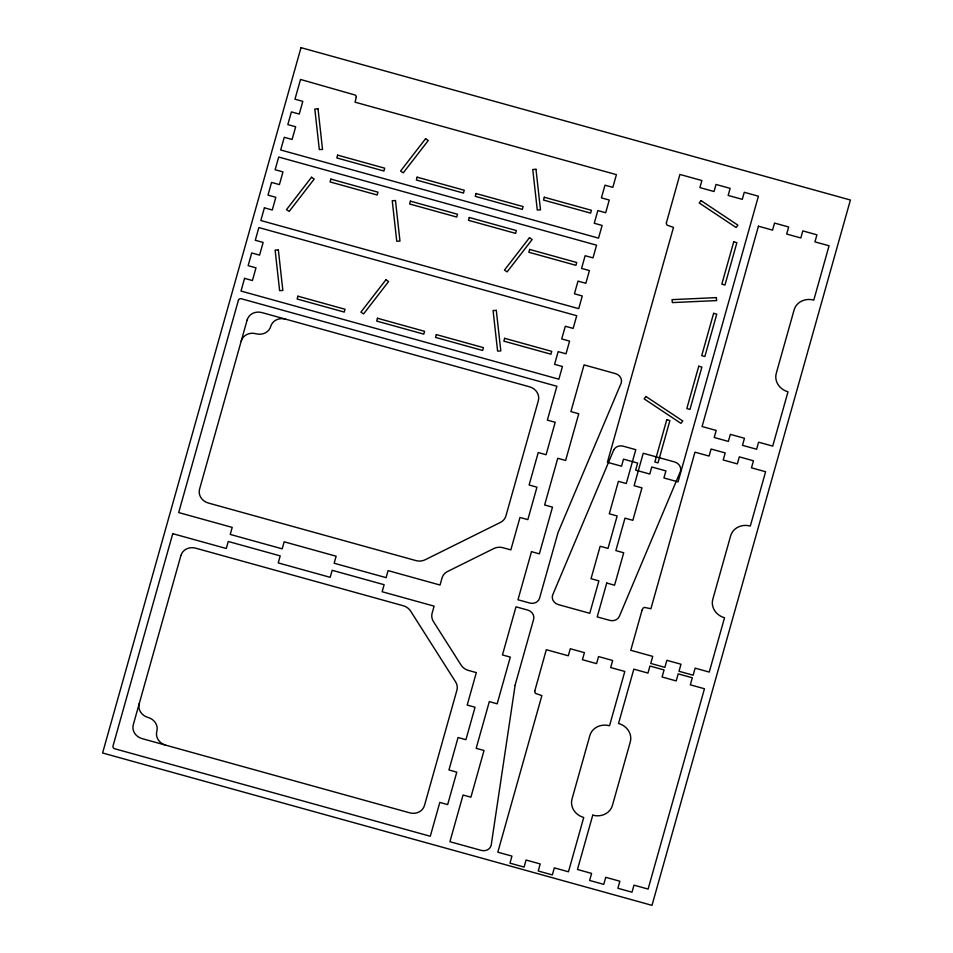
<?xml version="1.0" encoding="UTF-8"?>
<svg xmlns="http://www.w3.org/2000/svg" width="953" height="953" viewBox="0 0 953 953"><rect width="100%" height="100%" fill="white"/><g stroke="black" fill="none" stroke-linecap="round" stroke-linejoin="round"><path stroke-width="1.43" d="M165.619 745.139A12.222 10.995 14.6 0 1 156.828 731.296A12.222 10.983 14.6 0 0 148.037 717.454A12.222 10.995 14.6 0 1 139.233 703.612M285.471 319.112A12.222 10.995 14.6 0 0 270.723 326.426A12.222 10.983 14.6 0 1 255.976 333.753A12.222 10.995 14.6 0 0 241.216 341.067M356.291 97.158L355.052 102.174L616.412 174.649L612.839 187.348L604.988 185.18L601.414 197.867L609.265 200.047L605.691 212.745L597.841 210.565L594.267 223.264L602.117 225.444L598.544 238.131L280.682 149.99L284.256 137.292L292.106 139.46L295.668 126.773L287.83 124.593L291.392 111.894L299.242 114.074L302.816 101.375L294.965 99.195L300.529 79.456L355.35 95.097A3.05 2.74 14.6 0 1 356.172 96.408L356.291 97.158M534.776 691.008L534.883 692.14A3.05 2.74 14.6 0 0 535.705 693.45L541.876 695.607L497.823 852.185L511.952 856.104L509.962 863.156L524.09 867.075L526.08 860.023L540.208 863.942L538.219 870.994L552.347 874.914L554.336 867.861L568.464 871.781L583.736 817.471A16.284 14.652 14.6 0 1 572.014 799.007L589.871 735.525A16.284 14.652 14.6 0 1 609.527 725.769L624.811 671.46L610.682 667.541L612.672 660.489L598.544 656.569L596.554 663.622L582.426 659.702L584.415 652.65L570.287 648.731L568.298 655.783L546.319 649.696L534.776 691.008M666.385 222.823L666.492 223.943A3.05 2.74 14.6 0 0 667.326 225.253L673.485 227.41L607.406 462.288L621.535 466.208L623.524 459.155L637.652 463.075L635.663 470.127L649.791 474.046L651.781 466.994L665.909 470.901L663.919 477.965L678.048 481.873L758.409 196.211L744.281 192.292L742.292 199.344L728.163 195.436L730.153 188.372L716.025 184.465L714.035 191.517L699.907 187.598L701.896 180.546L679.918 174.447L666.385 222.823M515.108 685.326L491.14 845.537A8.148 7.326 14.6 0 1 481.313 850.41L449.911 841.702L463.051 795.016L470.901 797.184L484.029 750.499L476.178 748.319L489.318 701.622L497.168 703.802L510.308 657.105L502.457 654.937L515.99 606.823L527.759 610.087A8.148 7.326 14.6 0 1 533.62 619.319L515.287 684.516A8.148 7.326 14.6 0 0 515.108 685.326M301.005 47.65L102.59 752.989L651.995 905.35L850.41 200.011L301.005 47.65M172.755 533.668L113.014 745.996A2.442 2.204 14.6 0 0 114.777 748.772L430.291 836.269L439.809 802.414L447.66 804.582L456.797 772.144L448.946 769.964L458.071 737.515L465.922 739.695L475.047 707.245L467.196 705.077L476.321 672.627L468.531 670.459A12.222 10.995 14.6 0 1 461.073 665.063L433.472 621.606A12.222 10.995 14.6 0 1 432.126 613.172L434.103 606.144L382.153 591.742L384.13 584.713L332.168 570.299L330.191 577.327L278.24 562.913L280.206 555.885L228.255 541.483L226.278 548.511L172.755 533.668M238.417 300.219L178.688 512.559L232.21 527.402L230.233 534.43L282.195 548.833L284.173 541.804L336.135 556.218L334.158 563.247L386.108 577.649L388.085 570.621L440.048 585.035L442.025 578.006A12.222 10.995 14.6 0 1 447.576 571.478L493.857 548.523A12.222 10.995 14.6 0 1 503.053 547.737L510.844 549.893L519.981 517.455L527.819 519.623L536.956 487.186L529.106 485.006L538.231 452.556L546.081 454.736L555.206 422.286L547.356 420.118L556.886 386.263L241.371 298.765A2.442 2.204 14.6 0 0 238.417 300.219M244.564 278.359L241.002 291.058L558.863 379.199L562.437 366.512L554.586 364.332L558.16 351.633L566.011 353.813L569.584 341.114L561.734 338.934L565.308 326.248L573.146 328.416L576.72 315.717L258.859 227.576L255.285 240.263L263.135 242.443L259.561 255.142L251.711 252.962L248.137 265.661L255.988 267.841L252.414 280.539L244.564 278.359M264.41 207.825L260.836 220.524L578.709 308.665L582.283 295.978L574.433 293.798L578.006 281.099L585.845 283.279L589.419 270.581L581.568 268.401L585.142 255.714L592.992 257.882L596.566 245.183L278.693 157.042L275.131 169.729L282.97 171.909L279.408 184.608L271.557 182.428L267.984 195.127L275.834 197.307L272.26 210.005L264.41 207.825M180.903 555.492L133.277 724.768A12.222 10.983 14.6 0 0 142.08 738.611L409.719 812.838A12.222 10.995 14.6 0 0 424.466 805.523L456.892 690.246A12.21 10.983 14.6 0 0 455.546 681.812L410.648 611.135A12.21 10.983 14.6 0 0 403.19 605.727L195.651 548.166A12.222 10.995 14.6 0 0 180.903 555.492M247.172 319.898L199.558 489.187A12.222 10.995 14.6 0 0 208.35 503.029L415.889 560.578A12.21 10.983 14.6 0 0 425.086 559.792L500.373 522.447A12.21 10.983 14.6 0 0 505.924 515.93L538.35 400.653A12.222 10.995 14.6 0 0 529.558 386.811L261.92 312.584A12.222 10.983 14.6 0 0 247.172 319.898M297.932 296.192L297.133 299.016L344.224 312.072L345.022 309.26L297.932 296.192M330.87 179.104L330.072 181.928L377.162 194.996L377.96 192.172L330.87 179.104M337.612 155.125L336.826 157.948L383.916 171.004L384.702 168.193L337.612 155.125M377.483 318.254L376.685 321.078L423.775 334.134L424.573 331.31L377.483 318.254M410.421 201.166L409.623 203.99L456.713 217.046L457.511 214.234L410.421 201.166M417.164 177.187L416.366 180.01L463.456 193.066L464.254 190.243L417.164 177.187M436.343 334.586L435.545 337.398L482.647 350.466L483.433 347.642L436.343 334.586M469.281 217.498L468.483 220.31L515.585 233.378L516.371 230.555L469.281 217.498M476.024 193.519L475.237 196.33L522.327 209.398L523.114 206.575L476.024 193.519M504.637 338.315L503.839 341.138L550.929 354.194L551.727 351.371L504.637 338.315M529.642 249.436L528.844 252.259L575.934 265.315L576.732 262.504L529.642 249.436M544.318 197.247L543.532 200.07L590.622 213.127L591.408 210.303L544.318 197.247M531.5 551.668L517.967 599.771L529.737 603.035A8.148 7.326 14.6 0 0 539.577 598.162L557.922 532.965A8.148 7.326 14.6 0 1 558.196 532.179L621.296 382.832A8.148 7.326 14.6 0 0 615.435 373.6L584.046 364.892L570.907 411.589L578.757 413.769L565.617 460.454L557.767 458.286L544.639 504.971L552.49 507.151L539.35 553.848L531.5 551.668M613.613 450.269L552.502 595.375A8.148 7.326 14.6 0 0 558.363 604.607L589.764 613.303L598.889 580.865L591.039 578.685L600.164 546.236L608.014 548.416L617.139 515.966L609.289 513.798L618.414 481.348L626.264 483.528L635.794 449.673L623.179 446.171A8.148 7.326 14.6 0 0 613.613 450.269M606.739 583.033L597.209 616.901L609.825 620.391A8.148 7.326 14.6 0 0 619.379 616.293L680.502 471.187A8.148 7.326 14.6 0 0 674.641 461.967L643.239 453.259L634.114 485.696L641.965 487.876L632.84 520.326L624.989 518.146L615.864 550.596L623.715 552.764L614.578 585.213L606.739 583.033M666.778 419.677L654.878 462.002L658.011 462.872L669.911 420.547L666.778 419.677M698.74 366.226L686.827 408.551L689.972 409.421L701.873 367.096L698.74 366.226M713.618 313.323L701.718 355.648L704.851 356.517L716.751 314.192L713.618 313.323M733.727 241.836L721.826 284.161L724.959 285.03L736.872 242.705L733.727 241.836M642.072 610.099L630.767 650.303L652.734 656.391L650.756 663.443L664.884 667.362L666.862 660.31L680.99 664.229L679.012 671.281L693.141 675.2L695.118 668.148L709.246 672.068L724.53 617.758A16.284 14.652 14.6 0 1 712.796 599.294L730.653 535.812A16.284 14.652 14.6 0 1 750.321 526.056L765.604 471.747L751.476 467.828L753.454 460.775L739.325 456.856L737.348 463.908L723.22 459.989L725.197 452.937L711.069 449.018L709.092 456.082L694.963 452.163L650.911 608.741L644.526 607.418A3.05 2.74 14.6 0 0 643.132 608.109L642.072 610.099M592.754 815.16L577.47 869.481L591.599 873.401L589.621 880.453L603.749 884.372L605.727 877.308L619.855 881.227L617.878 888.279L632.006 892.199L633.983 885.146L648.111 889.066L704.458 688.745L690.329 684.826L692.319 677.774L678.191 673.866L676.213 680.918L662.085 676.999L664.062 669.947L649.934 666.028L647.957 673.08L633.828 669.161L618.545 723.47A16.284 14.652 14.6 0 1 630.278 741.934L612.422 805.416A16.284 14.652 14.6 0 1 592.754 815.16M758.433 226.206L702.075 426.527L716.203 430.446L714.226 437.498L728.354 441.418L730.332 434.354L744.46 438.273L742.482 445.325L756.611 449.244L758.588 442.192L772.716 446.111L788 391.802A16.284 14.652 14.6 0 1 776.266 373.338L794.123 309.856A16.284 14.652 14.6 0 1 813.791 300.112L829.062 245.791L814.946 241.871L816.924 234.819L802.795 230.9L800.818 237.964L786.69 234.045L788.667 226.993L774.539 223.073L772.561 230.126L758.433 226.206M311.524 177.27L286.508 209.636L289.188 211.411L314.204 179.057L311.524 177.27M425.598 138.709L400.582 171.063L403.262 172.85L428.278 140.484L425.598 138.709M385.917 279.777L360.901 312.131L363.569 313.918L388.598 281.552L385.917 279.777M529.487 237.714L504.471 270.08L507.139 271.855L532.167 239.501L529.487 237.714M701.051 200.618L699.24 202.977L736.061 227.493L737.884 225.134L701.051 200.618M645.955 396.496L644.133 398.854L680.966 423.37L682.789 421.012L645.955 396.496M318.028 108.868L314.812 109.023L319.315 149.573L322.531 149.418L318.028 108.868M535.991 169.324L532.763 169.467L537.278 210.017L540.494 209.863L535.991 169.324M395.471 200.547L392.243 200.702L396.758 241.24L399.974 241.097L395.471 200.547M278.347 249.948L275.119 250.091L279.634 290.641L282.85 290.486L278.347 249.948M716.334 297.622L672.044 299.647L672.365 302.601L716.668 300.576L716.334 297.622M496.31 310.392L493.082 310.535L497.597 351.085L500.813 350.93L496.31 310.392"/></g></svg>
